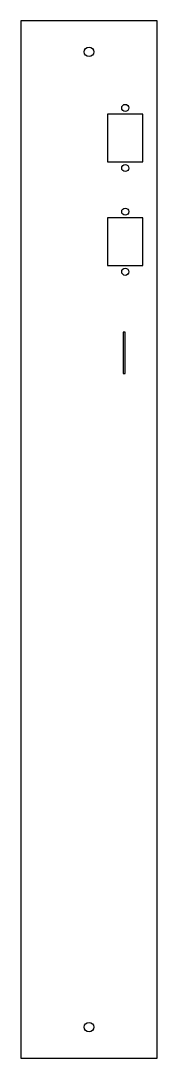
# Model space of a CAD drawing. Header units: millimetres. Extents: x 0 to 66, y -500 to 0.
import ezdxf

# ---------------------------------------------------------------- set-up
doc = ezdxf.new("R2010")
doc.units = ezdxf.units.MM

msp = doc.modelspace()

# ---------------------------------------------------------------- linework, layer by layer
at = {"color": 7, "linetype": 'Continuous', "lineweight": 25}
for p, q in [((66, 0), (0, 0)), ((0, 0), (0, -500)), ((66, -500), (66, 0)), ((59, -45), (42, -45)), ((42, -45), (42, -68)), ((59, -68), (59, -45)), ((42, -68), (59, -68)), ((59, -95), (42, -95)), ((42, -95), (42, -118)), ((59, -118), (59, -95)), ((42, -118), (59, -118)), ((50.5, -150), (49.5, -150)), ((49.5, -150), (49.5, -170)), ((50.5, -170), (50.5, -150)), ((49.5, -170), (50.5, -170)), ((0, -500), (66, -500))]:
    msp.add_line(p, q, dxfattribs=at)
for centre, radius in [((33, -15), 2.3), ((50.5, -42), 1.7), ((50.5, -71), 1.7), ((50.5, -92), 1.7), ((50.5, -121), 1.7), ((33, -485), 2.3)]:
    msp.add_circle(centre, radius, dxfattribs=at)

doc.saveas('drawing.dxf')
